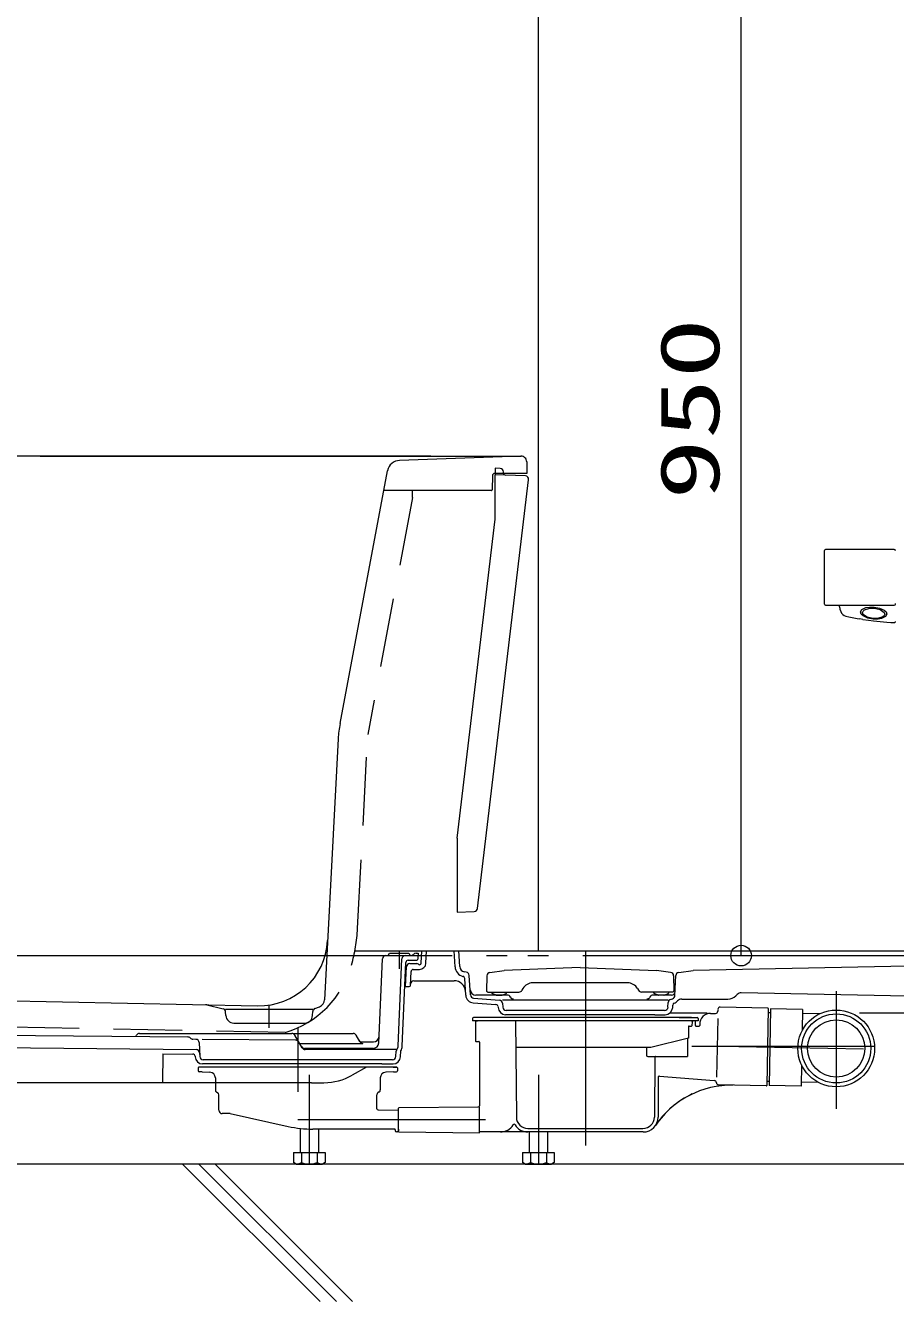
# Model space of a CAD drawing. Units: millimetres on the paper. Extents: x -305 to 305, y -152 to 152.
# Drawn here: x -236.01 to -210.7, y 21.02 to 58.16 of the extents above; entities that cross this region are included whole.
import ezdxf
from ezdxf.enums import TextEntityAlignment as Align

# ---------------------------------------------------------------- set-up
doc = ezdxf.new("R2010")
doc.units = ezdxf.units.MM
for name, pattern in [('DASHED2', [3, 2, -1]), ('LONG_CHAIN', [21, 18, -1, 1, -1]), ('LONG_DOUBLE_CHAIN', [21.8, 18, -1, 0.6, -0.6, 0.6, -1])]:
    doc.linetypes.add(name, pattern=pattern)
doc.layers.add('0-0_0', color=7, linetype='Continuous', lineweight=9)
doc.layers.add('0-1_VIEW0001', color=7, linetype='Continuous', lineweight=9)
doc.styles.add('ＭＳ ゴシック', font='')
doc.styles.get('ＭＳ ゴシック').set_extended_font_data('MS Gothic')

# ---------------------------------------------------------------- blocks, each defined once
blk = doc.blocks.new('_ORIGIN')
at = {"layer": '0-0_0'}
blk.add_line((0, 0), (-1, 0), dxfattribs=at)
blk.add_circle((0, 0), 0.5, dxfattribs=at)

msp = doc.modelspace()

# ---------------------------------------------------------------- linework, layer by layer
at = {"layer": '0-0_0'}
for p, q in [((-215.193, 31.691), (-215.193, 62.158)), ((-216.631, 31.091), (-215.193, 31.091))]:
    msp.add_line(p, q, dxfattribs=at)
at = {"layer": '0-1_VIEW0001'}
for p, q in [((-221.091, 31.225), (-221.091, 97.258)), ((-224.223, 45.625), (-247.548, 45.625)), ((-235.591, 45.625), (-221.597, 45.625)), ((-221.603, 45.625), (-225.131, 45.502)), ((-221.431, 45.461), (-221.425, 45.125)), ((-226.864, 37.844), (-225.479, 45.203)), ((-222.862, 32.464), (-221.375, 44.941)), ((-222.43, 45.06), (-222.441, 44.641)), ((-221.425, 45.125), (-222.363, 45.125)), ((-222.351, 45.275), (-222.351, 45.083)), ((-222.205, 45.27), (-222.351, 45.275)), ((-221.471, 45.052), (-222.351, 45.083)), ((-222.351, 43.793), (-222.351, 45.083)), ((-222.108, 45.139), (-222.108, 45.17)), ((-222.458, 44.625), (-225.588, 44.625)), ((-223.458, 34.506), (-222.351, 43.793)), ((-212.768, 41.32), (-212.768, 42.878)), ((-210.737, 42.907), (-212.737, 42.907)), ((-212.733, 41.291), (-210.736, 41.291)), ((-210.703, 41.329), (-210.702, 41.336)), ((-210.703, 41.321), (-210.703, 41.329)), ((-212.316, 41.171), (-212.292, 41.1)), ((-212.143, 40.966), (-212.057, 40.947)), ((-212.057, 40.947), (-211.819, 40.9)), ((-211.819, 40.9), (-211.739, 40.888)), ((-211.649, 40.872), (-211.739, 40.888)), ((-226.917, 37.402), (-227.315, 29.807)), ((-223.458, 34.506), (-223.458, 32.358)), ((-223.458, 32.358), (-222.958, 32.376)), ((-226.431, 31.225), (-194.091, 31.225)), ((-224.5, 30.873), (-224.484, 31.225)), ((-224.363, 30.867), (-224.348, 31.225)), ((-223.516, 30.762), (-223.545, 31.225)), ((-223.38, 30.771), (-223.408, 31.225)), ((-225.736, 28.544), (-225.629, 30.996)), ((-225.529, 31.091), (-224.962, 31.091)), ((-225.458, 31.091), (-225.425, 31.158)), ((-225.425, 31.158), (-224.858, 31.158)), ((-225.173, 28.46), (-225.062, 30.996)), ((-225.053, 28.455), (-224.947, 30.891)), ((-224.962, 31.091), (-224.8, 31.091)), ((-224.88, 30.955), (-224.631, 30.955)), ((-224.858, 31.158), (-224.825, 31.091)), ((-224.829, 30.858), (-224.631, 30.858)), ((-224.729, 31.121), (-224.721, 31.129)), ((-224.65, 31.158), (-224.594, 31.158)), ((-224.594, 31.158), (-224.597, 30.987)), ((-195.258, 31.091), (-216.591, 30.658)), ((-224.954, 30.191), (-224.929, 30.762)), ((-224.816, 30.223), (-224.798, 30.624)), ((-224.731, 30.688), (-224.55, 30.688)), ((-223.154, 30.6), (-223.245, 30.617)), ((-223.069, 29.945), (-223.103, 30.514)), ((-222.591, 30.505), (-222.599, 30.065)), ((-222.505, 30.603), (-222.09, 30.658)), ((-219.875, 30.741), (-222.09, 30.658)), ((-219.875, 30.741), (-217.659, 30.658)), ((-217.245, 30.603), (-217.659, 30.658)), ((-217.158, 30.505), (-217.15, 30.065)), ((-217.12, 29.925), (-217.095, 30.508)), ((-217.008, 30.602), (-216.591, 30.658)), ((-224.954, 30.191), (-224.849, 30.191)), ((-224.714, 30.358), (-223.544, 30.358)), ((-223.205, 29.937), (-223.235, 30.426)), ((-221.542, 30.131), (-221.571, 30.081)), ((-218.496, 30.298), (-221.253, 30.298)), ((-218.207, 30.131), (-218.179, 30.081)), ((-241.678, 29.88), (-229.262, 29.631)), ((-222.986, 29.715), (-222.328, 29.668)), ((-222.976, 29.852), (-222.227, 29.798)), ((-221.995, 29.941), (-222.911, 29.941)), ((-222.566, 30.031), (-221.657, 30.031)), ((-222.45, 30.003), (-222.45, 30.031)), ((-222.322, 29.943), (-222.439, 29.987)), ((-222.31, 29.941), (-222.156, 29.941)), ((-222.144, 29.943), (-222.027, 29.987)), ((-217.312, 29.791), (-222.138, 29.791)), ((-222.016, 30.003), (-222.016, 30.031)), ((-217.184, 30.031), (-218.092, 30.031)), ((-217.215, 29.941), (-217.755, 29.941)), ((-217.733, 30.003), (-217.733, 30.031)), ((-217.605, 29.943), (-217.722, 29.987)), ((-217.439, 29.941), (-217.594, 29.941)), ((-217.427, 29.943), (-217.31, 29.987)), ((-217.321, 29.587), (-217.315, 29.724)), ((-217.3, 30.003), (-217.3, 30.031)), ((-217.248, 29.814), (-217.187, 29.836)), ((-216.922, 29.825), (-215.579, 29.825)), ((-215.308, 29.958), (-215.344, 29.922)), ((-195.787, 29.619), (-215.187, 30.007)), ((-230.74, 29.657), (-230.268, 29.542)), ((-227.654, 29.525), (-230.196, 29.525)), ((-230.186, 29.346), (-230.192, 29.45)), ((-227.663, 29.346), (-227.657, 29.463)), ((-227.663, 29.346), (-227.657, 29.463)), ((-227.663, 29.346), (-227.657, 29.463)), ((-227.594, 29.551), (-227.463, 29.602)), ((-222.266, 29.604), (-222.265, 29.581)), ((-222.134, 29.702), (-222.129, 29.587)), ((-221.748, 29.371), (-222.046, 29.371)), ((-221.748, 29.491), (-222.029, 29.491)), ((-217.701, 29.491), (-221.748, 29.491)), ((-217.701, 29.371), (-221.748, 29.371)), ((-217.42, 29.491), (-217.701, 29.491)), ((-217.701, 29.371), (-217.404, 29.371)), ((-217.263, 29.425), (-216.178, 29.425)), ((-217.184, 29.581), (-217.181, 29.648)), ((-216.081, 29.408), (-215.938, 29.408)), ((-215.87, 29.527), (-215.871, 29.473)), ((-214.419, 29.564), (-215.802, 29.592)), ((-214.403, 29.547), (-214.448, 27.314)), ((-214.405, 29.433), (-214.337, 29.431)), ((-214.335, 29.546), (-214.38, 27.313)), ((-213.402, 29.527), (-214.335, 29.546)), ((-213.402, 29.527), (-213.414, 28.907)), ((-212.901, 29.4), (-213.404, 29.41)), ((-211.751, 29.425), (-207.942, 29.425)), ((-229.953, 29.125), (-227.896, 29.125)), ((-223.008, 29.258), (-223.008, 29.191)), ((-216.441, 29.191), (-223.008, 29.191)), ((-216.64, 29.291), (-222.975, 29.291)), ((-222.925, 29.175), (-222.925, 28.608)), ((-222.908, 29.191), (-222.863, 29.191)), ((-222.46, 29.191), (-222.692, 29.191)), ((-221.757, 29.191), (-221.733, 26.388)), ((-216.991, 29.291), (-216.475, 29.291)), ((-216.725, 29.025), (-216.725, 28.691)), ((-216.725, 29.008), (-216.725, 28.941)), ((-216.708, 29.041), (-216.638, 29.041)), ((-216.621, 29.158), (-216.622, 29.058)), ((-216.621, 29.158), (-216.587, 29.191)), ((-216.525, 29.191), (-216.525, 29.058)), ((-216.508, 29.041), (-216.415, 29.041)), ((-216.441, 29.258), (-216.441, 29.191)), ((-216.398, 29.091), (-216.398, 29.058)), ((-215.875, 29.264), (-215.91, 27.551)), ((-238.224, 28.793), (-231.29, 28.723)), ((-232.808, 28.739), (-232.787, 28.775)), ((-232.7, 28.825), (-228.265, 28.825)), ((-231.062, 28.654), (-231.142, 28.655)), ((-228.149, 28.625), (-230.878, 28.653)), ((-228.207, 28.825), (-226.483, 28.825)), ((-227.966, 28.408), (-228.178, 28.775)), ((-226.287, 28.587), (-226.396, 28.775)), ((-217.82, 28.425), (-216.725, 28.698)), ((-216.752, 28.691), (-216.752, 28.158)), ((-237.53, 28.424), (-231.049, 28.359)), ((-232.017, 28.232), (-232.031, 27.391)), ((-232.017, 28.232), (-231.149, 28.223)), ((-230.963, 28.559), (-230.946, 28.154)), ((-230.95, 28.263), (-230.946, 28.154)), ((-228.041, 28.537), (-226.201, 28.537)), ((-225.902, 28.391), (-227.899, 28.391)), ((-225.228, 28.358), (-227.88, 28.358)), ((-226.224, 28.577), (-225.894, 28.577)), ((-225.237, 28.154), (-225.231, 28.306)), ((-225.101, 28.148), (-225.093, 28.321)), ((-222.908, 28.591), (-222.825, 28.591)), ((-222.808, 28.575), (-222.808, 26.745)), ((-222.808, 28.575), (-222.808, 26.719)), ((-221.75, 28.425), (-217.82, 28.425)), ((-217.942, 28.408), (-217.942, 28.191)), ((-231.083, 28.16), (-231.082, 28.148)), ((-225.651, 27.938), (-230.862, 27.938)), ((-230.531, 28.058), (-230.846, 28.058)), ((-225.651, 28.058), (-230.531, 28.058)), ((-225.337, 28.058), (-225.651, 28.058)), ((-225.651, 27.938), (-225.32, 27.938)), ((-217.909, 28.158), (-216.752, 28.158)), ((-217.702, 28.141), (-217.717, 26.388)), ((-213.435, 27.914), (-213.447, 27.294)), ((-230.991, 27.825), (-230.991, 27.741)), ((-225.208, 27.841), (-230.975, 27.841)), ((-230.871, 27.708), (-230.958, 27.708)), ((-230.871, 27.708), (-230.651, 27.698)), ((-230.491, 27.532), (-230.491, 27.18)), ((-226.09, 27.846), (-226.509, 27.609)), ((-225.691, 27.532), (-225.691, 27.225)), ((-225.312, 27.708), (-225.532, 27.698)), ((-225.315, 27.841), (-225.208, 27.841)), ((-225.312, 27.708), (-225.225, 27.708)), ((-225.191, 27.825), (-225.191, 27.741)), ((-217.608, 27.549), (-217.608, 26.391)), ((-217.572, 27.582), (-215.975, 27.457)), ((-232.031, 27.391), (-244.021, 27.391)), ((-227.698, 27.391), (-232.031, 27.391)), ((-230.462, 27.125), (-230.421, 27.098)), ((-227.698, 27.391), (-227.331, 27.391)), ((-225.721, 27.125), (-225.762, 27.098)), ((-225.691, 27.225), (-225.691, 27.18)), ((-214.465, 27.298), (-215.848, 27.326)), ((-214.446, 27.433), (-214.378, 27.432)), ((-213.447, 27.294), (-214.38, 27.313)), ((-212.942, 27.4), (-213.445, 27.411)), ((-230.391, 26.591), (-230.391, 27.042)), ((-225.791, 26.632), (-225.791, 27.042)), ((-230.058, 26.491), (-230.291, 26.491)), ((-230.058, 26.491), (-228.37, 26.119)), ((-225.758, 26.599), (-225.158, 26.596)), ((-225.158, 26.037), (-225.158, 26.649)), ((-225.142, 26.666), (-222.841, 26.686)), ((-222.808, 25.937), (-222.808, 26.686)), ((-228.025, 26.062), (-228.025, 25.358)), ((-225.275, 26.041), (-227.653, 26.041)), ((-227.491, 26.042), (-227.491, 25.358)), ((-225.258, 26.025), (-225.258, 25.991)), ((-225.158, 25.974), (-225.158, 26.037)), ((-225.158, 26.036), (-225.158, 25.991)), ((-221.399, 26.058), (-218.05, 26.058)), ((-225.191, 25.958), (-225.225, 25.958)), ((-225.142, 25.958), (-222.808, 25.937)), ((-218.041, 25.958), (-222.808, 25.958)), ((-221.358, 25.958), (-221.358, 25.358)), ((-220.825, 25.958), (-220.825, 25.358)), ((-228.22, 25.358), (-228.22, 25.07)), ((-228.22, 25.358), (-227.296, 25.358)), ((-227.989, 25.358), (-227.989, 25.07)), ((-227.527, 25.358), (-227.527, 25.07)), ((-227.296, 25.358), (-227.296, 25.07)), ((-221.553, 25.358), (-220.629, 25.358)), ((-221.553, 25.358), (-221.553, 25.07)), ((-221.322, 25.358), (-221.322, 25.07)), ((-220.86, 25.358), (-220.86, 25.07)), ((-220.629, 25.358), (-220.629, 25.07)), ((-188.034, 25.025), (-253.091, 25.025)), ((-188.034, 25.025), (-253.091, 25.025)), ((-188.034, 25.025), (-253.091, 25.025)), ((-231.443, 25.025), (-227.443, 21.025)), ((-230.971, 25.025), (-226.971, 21.025)), ((-230.5, 25.025), (-226.5, 21.025)), ((-228.141, 25.025), (-228.22, 25.07)), ((-228.141, 25.025), (-227.375, 25.025)), ((-227.296, 25.07), (-227.375, 25.025)), ((-221.475, 25.025), (-221.553, 25.07)), ((-221.475, 25.025), (-220.708, 25.025)), ((-220.629, 25.07), (-220.708, 25.025))]:
    msp.add_line(p, q, dxfattribs=at)
at = {"layer": '0-1_VIEW0001', "color": 4}
msp.add_line((-224.758, 44.42), (-224.758, 44.625), dxfattribs=at)
at = {"layer": '0-1_VIEW0001', "color": 4, "linetype": 'DASHED2'}
for p, q in [((-224.758, 44.42), (-226.056, 37.523)), ((-226.352, 31.877), (-226.056, 37.523)), ((-228.457, 28.849), (-242.512, 29.13))]:
    msp.add_line(p, q, dxfattribs=at)
at = {"layer": '0-1_VIEW0001', "linetype": 'LONG_CHAIN'}
for p, q in [((-225.141, 31.225), (-225.141, 30.875)), ((-219.725, 31.225), (-219.725, 28.682)), ((-225.144, 31.011), (-225.144, 30.705)), ((-212.425, 30.056), (-212.425, 26.635)), ((-228.925, 28.991), (-228.925, 29.658)), ((-219.725, 29.529), (-219.725, 25.566)), ((-219.725, 29.482), (-219.725, 28.55)), ((-228.091, 28.987), (-228.091, 27.367)), ((-228.091, 28.987), (-228.091, 27.127)), ((-216.629, 28.458), (-211.31, 28.458)), ((-215.786, 28.459), (-211.629, 28.374)), ((-227.758, 27.625), (-227.758, 25.025)), ((-221.091, 27.625), (-221.091, 25.025)), ((-228.091, 26.325), (-223.856, 26.325)), ((-225.449, 26.325), (-222.627, 26.325))]:
    msp.add_line(p, q, dxfattribs=at)
at = {"layer": '0-1_VIEW0001', "linetype": 'LONG_DOUBLE_CHAIN'}
msp.add_line((-285.2, 31.091), (-181.091, 31.091), dxfattribs=at)
at = {"layer": '0-1_VIEW0001', "linetype": 'DASHED2'}
msp.add_line((-217.83, 28.158), (-217.072, 28.158), dxfattribs=at)
at = {"layer": '0-1_VIEW0001', "color": 2}
msp.add_line((-219.725, 26.824), (-219.716, 26.824), dxfattribs=at)
at = {"layer": '0-1_VIEW0001'}
for points in [[(-211.319, 41.235), (-211.162, 41.205), (-211.028, 41.144), (-210.973, 41.092), (-210.952, 41.025), (-210.993, 40.955), (-211.106, 40.9), (-211.208, 40.882), (-211.35, 40.882), (-211.507, 40.912), (-211.642, 40.974), (-211.696, 41.025), (-211.717, 41.092), (-211.677, 41.162), (-211.564, 41.217), (-211.461, 41.235)], [(-211.323, 41.198), (-211.148, 41.159), (-211.031, 41.078), (-211.013, 41.022), (-211.029, 40.982), (-211.073, 40.945), (-211.229, 40.902), (-211.349, 40.902), (-211.524, 40.942), (-211.641, 41.022), (-211.659, 41.079), (-211.643, 41.118), (-211.599, 41.155), (-211.443, 41.198)]]:
    msp.add_lwpolyline(points, close=True, dxfattribs=at)
msp.add_lwpolyline([(-211.649, 40.872), (-211.487, 40.849), (-211.336, 40.83), (-211.142, 40.81), (-210.949, 40.796), (-210.841, 40.789), (-210.736, 40.784)], dxfattribs=at)
for radius in [1.117, 1.006, 0.833]:
    msp.add_circle((-212.425, 28.39), radius, dxfattribs=at)
for centre, radius, start, end in [((-225.119, 45.135), 0.367, 91.9966, 169.34), ((-221.597, 45.458), 0.167, 1, 91.4971), ((-222.363, 45.058), 0.0667, 90, 178.5), ((-222.208, 45.17), 0.1, 0, 88.0002), ((-222.041, 45.139), 0.0667, 180, 268), ((-221.475, 44.953), 0.1, 353.2049, 88), ((-222.458, 44.641), 0.0167, 270, 358.5), ((-212.735, 42.874), 0.0333, 93.4877, 173.4387), ((-210.738, 42.871), 0.0367, 4.1252, 87.7857), ((-212.735, 41.325), 0.0333, 187.7312, 273.3793), ((-206.455, 42.763), 6.073, 194.0233, 195.1998), ((-210.736, 41.325), 0.0333, 270.0645, 353.5928), ((-212.102, 41.162), 0.2, 198.0191, 258.1452), ((-210.735, 40.818), 0.0333, 267.6232, 0.0001), ((-223.588, 37.227), 3.333, 169.34, 177), ((-222.961, 32.475), 0.1, 272, 353.2049), ((-229.222, 31.631), 2, 268.8542, 357), ((-225.529, 30.991), 0.1, 90, 177.5), ((-224.962, 30.991), 0.1, 90, 177.5), ((-224.88, 30.888), 0.0667, 90, 177.5), ((-224.829, 30.758), 0.1, 90, 177.5), ((-224.8, 31.191), 0.1, 270, 315), ((-224.65, 31.058), 0.1, 90, 135), ((-224.631, 30.988), 0.0333, 270, 359), ((-224.631, 30.791), 0.0667, 45.5847, 90), ((-224.55, 30.875), 0.05, 225.5847, 357.5), ((-224.55, 30.875), 0.187, 270, 357.5), ((-224.731, 30.621), 0.0667, 90, 177.5), ((-223.214, 30.781), 0.303, 183.5, 256.2892), ((-223.214, 30.781), 0.167, 183.5, 259.2782), ((-223.301, 30.422), 0.0667, 3.5, 76.2892), ((-223.203, 30.508), 0.1, 3.5, 79.2782), ((-222.491, 30.504), 0.1, 97.5946, 179), ((-217.258, 30.504), 0.1, 1, 82.4054), ((-216.995, 30.503), 0.1, 97.5946, 177.5), ((-224.849, 30.225), 0.0333, 270, 357.5), ((-224.714, 30.258), 0.1, 90, 177.5), ((-223.544, 30.025), 0.333, 3.5, 90), ((-222.911, 30.108), 0.167, 183.5, 270), ((-221.657, 30.131), 0.1, 270, 330), ((-221.253, 29.965), 0.333, 90, 150), ((-218.496, 29.965), 0.333, 30, 90), ((-218.092, 30.131), 0.1, 210, 270), ((-227.548, 29.82), 0.233, 291.4815, 357), ((-222.969, 29.951), 0.237, 183.5, 265.8794), ((-222.969, 29.951), 0.1, 183.5, 265.8794), ((-222.566, 30.065), 0.0333, 179, 270), ((-222.433, 30.003), 0.0167, 180, 249.444), ((-222.31, 29.975), 0.0333, 249.444, 270), ((-222.234, 29.698), 0.1, 2.5, 85.8794), ((-222.156, 29.975), 0.0333, 270, 290.5561), ((-222.033, 30.003), 0.0167, 290.5561, 0), ((-221.995, 29.841), 0.1, 25.5556, 90), ((-221.817, 29.933), 0.1, 207.3269, 272.6017), ((-217.935, 29.929), 0.1, 268.5795, 334.0747), ((-217.755, 29.841), 0.1, 90, 155.6322), ((-217.716, 30.003), 0.0167, 180, 249.444), ((-217.594, 29.975), 0.0333, 249.444, 270), ((-217.439, 29.975), 0.0333, 270, 290.556), ((-217.215, 29.72), 0.1, 109.5042, 177.5), ((-217.316, 30.003), 0.0167, 290.5561, 0), ((-217.215, 30.041), 0.1, 270, 357.5), ((-217.22, 29.93), 0.1, 289.5042, 357.5), ((-217.184, 30.065), 0.0333, 270, 1), ((-217.114, 29.646), 0.0667, 110.4347, 177.5), ((-217.22, 29.93), 0.237, 290.4347, 317.6433), ((-216.922, 29.658), 0.167, 90, 137.6433), ((-215.579, 30.158), 0.333, 270, 315), ((-215.19, 29.84), 0.167, 88.8542, 135), ((-230.78, 29.495), 0.167, 76.341, 88.8542), ((-230.292, 29.445), 0.1, 3, 76.341), ((-229.953, 29.358), 0.233, 183, 270), ((-227.896, 29.358), 0.233, 270, 357), ((-227.557, 29.458), 0.1, 111.4815, 177), ((-222.333, 29.602), 0.0667, 2.5, 85.8794), ((-222.046, 29.591), 0.22, 182.5, 270), ((-222.029, 29.591), 0.1, 182.5, 270), ((-217.42, 29.591), 0.1, 270, 357.5), ((-217.404, 29.591), 0.22, 270, 357.5442), ((-216.081, 29.091), 0.317, 90, 180), ((-215.938, 29.475), 0.0667, 270, 358.8333), ((-215.803, 29.526), 0.0667, 88.8333, 178.8333), ((-214.419, 29.548), 0.0167, 358.8333, 88.8333), ((-222.975, 29.258), 0.0333, 90, 180), ((-222.908, 29.175), 0.0167, 90, 180), ((-216.708, 29.025), 0.0167, 90, 180), ((-216.638, 29.058), 0.0167, 270, 359.5), ((-216.508, 29.058), 0.0167, 180, 270), ((-216.475, 29.258), 0.0333, 0, 90), ((-216.415, 29.058), 0.0167, 270, 0), ((-232.7, 28.725), 0.1, 90, 150), ((-231.291, 28.623), 0.1, 41.2374, 89.4271), ((-231.141, 28.755), 0.1, 221.2374, 269.4271), ((-231.063, 28.554), 0.1, 2.5, 89.4271), ((-228.265, 28.725), 0.1, 30, 90), ((-228.15, 28.525), 0.1, 30, 89.4271), ((-226.483, 28.725), 0.1, 30, 90), ((-226.224, 28.677), 0.1, 210, 270), ((-225.894, 28.744), 0.167, 270, 357.5), ((-222.908, 28.608), 0.0167, 180, 270), ((-231.149, 28.157), 0.0667, 2.5, 89.4271), ((-231.05, 28.259), 0.1, 2.5, 89.4271), ((-227.899, 28.491), 0.1, 210, 270), ((-227.88, 28.458), 0.1, 210, 270), ((-226.201, 28.637), 0.1, 210, 270), ((-225.902, 28.558), 0.167, 270, 357.5), ((-225.131, 28.302), 0.1, 141.53, 177.5), ((-225.339, 28.468), 0.167, 321.53, 357.5), ((-225.339, 28.468), 0.287, 329.2351, 357.5), ((-222.825, 28.575), 0.0167, 0, 90), ((-217.959, 28.408), 0.0167, 0, 90), ((-230.862, 28.158), 0.22, 182.5, 270), ((-230.846, 28.158), 0.1, 182.5, 270), ((-225.337, 28.158), 0.1, 270, 357.5), ((-225.32, 28.158), 0.22, 270, 357.5), ((-217.909, 28.191), 0.0333, 180, 270), ((-217.685, 28.141), 0.0167, 90, 179.5), ((-230.975, 27.825), 0.0167, 90, 180), ((-230.958, 27.741), 0.0333, 180, 270), ((-230.658, 27.532), 0.167, 0, 87.5), ((-227.331, 29.058), 1.667, 270, 299.5778), ((-225.525, 27.532), 0.167, 92.5, 180), ((-225.225, 27.741), 0.0333, 270, 0), ((-225.208, 27.825), 0.0167, 0, 90), ((-217.575, 27.549), 0.0333, 85.5, 180), ((-230.425, 27.18), 0.0667, 180, 236.3099), ((-225.758, 27.18), 0.0667, 303.6901, 0), ((-215.476, 24.651), 2.667, 88.8333, 145.8572), ((-215.98, 27.39), 0.0667, 1.1307, 85.5), ((-215.847, 27.393), 0.0667, 181.1308, 268.8333), ((-214.465, 27.315), 0.0167, 268.8333, 358.8333), ((-230.458, 27.042), 0.0667, 0, 56.3099), ((-225.725, 27.042), 0.0667, 123.6901, 180), ((-215.476, 24.651), 2.667, 115.2355, 145.8572), ((-230.291, 26.591), 0.1, 180, 270), ((-225.758, 26.632), 0.0333, 180, 269.75), ((-225.141, 26.649), 0.0167, 90.5, 180), ((-222.841, 26.719), 0.0333, 270.5, 0), ((-221.399, 26.391), 0.333, 180.5, 270), ((-218.05, 26.391), 0.333, 270, 359.5), ((-218.041, 26.391), 0.433, 270, 0), ((-227.653, 29.375), 3.333, 257.5741, 270), ((-225.275, 26.025), 0.0167, 0, 90), ((-222.197, 26.391), 0.433, 270, 328.7188), ((-221.798, 26.149), 0.0333, 31.2812, 148.7188), ((-221.399, 26.391), 0.433, 211.2812, 270), ((-225.225, 25.991), 0.0333, 180, 270), ((-225.191, 25.991), 0.0333, 270, 0), ((-225.141, 25.974), 0.0167, 180, 269.5), ((-228.148, 25.325), 0.3, 271.2052, 301.9385), ((-227.758, 25.635), 0.611, 247.7812, 292.2178), ((-227.368, 25.325), 0.3, 238.0615, 268.7948), ((-221.481, 25.325), 0.3, 271.2052, 301.9385), ((-221.091, 25.635), 0.611, 247.7812, 292.2178), ((-220.702, 25.325), 0.3, 238.0615, 268.7948)]:
    msp.add_arc(centre, radius, start, end, dxfattribs=at)
at = {"layer": '0-1_VIEW0001', "color": 4, "linetype": 'DASHED2'}
for centre, radius, start, end in [((-231.199, 32.131), 4.853, 344.2727, 357), ((-229.287, 31.593), 2.867, 286.8187, 344.2727)]:
    msp.add_arc(centre, radius, start, end, dxfattribs=at)

# ---------------------------------------------------------------- block references
at = {"layer": '0-0_0', "xscale": 0.6, "yscale": 0.6, "rotation": 270}
msp.add_blockref('_ORIGIN', (-215.193, 31.091), dxfattribs=at)

# ---------------------------------------------------------------- texts
at = {"layer": '0-0_0', "style": 'ＭＳ ゴシック', "width": 1.5}
msp.add_text('950', height=1.73, rotation=90, dxfattribs=at).set_placement((-215.31, 44.354), align=Align.BOTTOM_LEFT)

doc.saveas('drawing.dxf')
